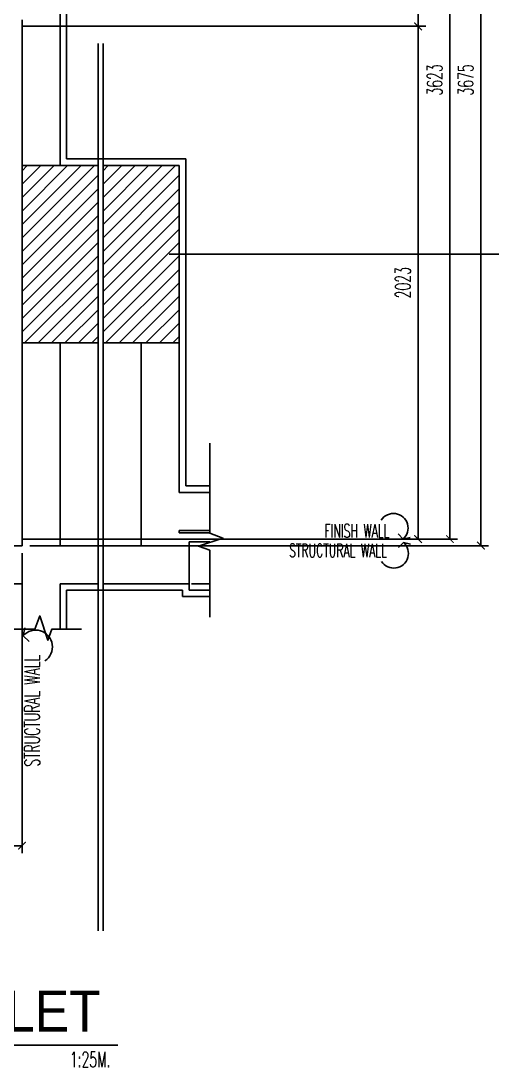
# Model space of a CAD drawing. Extents: x 417609.6 to 417638.5, y 43441 to 43460.9.
# Drawn here: x 417632.786 to 417634.646, y 43453.403 to 43457.531 of the extents above; entities that cross this region are included whole.
import ezdxf
from ezdxf.enums import TextEntityAlignment as Align

# ---------------------------------------------------------------- set-up
doc = ezdxf.new("R2010")
doc.units = 0
doc.header["$MEASUREMENT"] = 0
doc.header["$PDMODE"] = 3
doc.header["$PDSIZE"] = 0.1
doc.linetypes.add('CENTERX2', pattern=[4, 2.5, -0.5, 0.5, -0.5])
doc.linetypes.add('HIDDEN', pattern=[0.375, 0.25, -0.125])
doc.layers.get('0').update_dxf_attribs({"linetype": 'CONTINUOUS'})
doc.layers.get('DEFPOINTS').update_dxf_attribs({"linetype": 'CONTINUOUS'})
for name, color, linetype in [('2', 2, 'CONTINUOUS'), ('AXES', 11, 'CENTERX2'), ('Axisname', 6, 'CONTINUOUS'), ('COL', 2, 'CONTINUOUS'), ('DIM', 4, 'CONTINUOUS'), ('EJ', 8, 'CONTINUOUS'), ('FHC', 2, 'CONTINUOUS'), ('HAT', 8, 'CONTINUOUS'), ('Hatch', 11, 'CONTINUOUS'), ('Plaster', 7, 'CONTINUOUS'), ('TXT', 2, 'CONTINUOUS'), ('TXT1', 2, 'CONTINUOUS'), ('WALL', 6, 'CONTINUOUS')]:
    doc.layers.add(name, color=color, linetype=linetype)
doc.layers.get('EJ').off()
doc.styles.add('ROMANS', font='ROMANS.shx', dxfattribs={"width": 0.6})
doc.styles.add('TTXT', font='swisse.ttf', dxfattribs={"width": 0.6})
doc.dimstyles.new('R50', dxfattribs={"dimscale": 0, "dimtxt": 0.06, "dimasz": 0.03, "dimexe": 0.03, "dimexo": 0.03, "dimgap": 0.03, "dimtad": 1, "dimdec": 0, "dimlfac": 1000, "dimzin": 13, "dimdsep": 46, "dimtxsty": 'ROMANS', "dimblk": 'ARCHTICK', "dimcen": 0.09, "dimclrd": 4, "dimclre": 4, "dimclrt": 2, "dimadec": 0, "dimazin": 0, "dimtfac": 1, "dimtdec": 0, "dimtofl": 0, "dimtmove": 2, "dimatfit": 3, "dimldrblk": 'CLOSEDBLANK', "dimfxl": 0, "dimtolj": 1, "dimtzin": 0, "dimarcsym": 0})

# ---------------------------------------------------------------- blocks, each defined once
blk = doc.blocks.new('C11')
at = {"layer": 'HAT'}
h = blk.add_hatch(dxfattribs=at)
h.set_pattern_fill('ANSI31', color=256, scale=300, style=0)
h.set_pattern_definition([(45, (-383765.23, -62181), (-26.5165043, 26.5165043), [])])
h.paths.add_polyline_path([(-20, 350), (-20, 700), (-320, 700), (-320, 350)])
h.paths.add_polyline_path([(-320, 0), (-20, 0), (-20, 350), (-320, 350)])
h = blk.add_hatch(dxfattribs=at)
h.set_pattern_fill('ANSI31', color=256, scale=300, style=0)
h.set_pattern_definition([(45, (-383445.23, -62181), (-26.5165043, 26.5165043), [])])
h.paths.add_polyline_path([(300, 350), (300, 700), (0, 700), (0, 350)])
h.paths.add_polyline_path([(0, 0), (300, 0), (300, 350), (0, 350)])
at = {"layer": 'COL'}
for points in [[(-20, 700), (-20, 0), (-320, 0), (-320, 700)], [(300, 700), (300, 0), (0, 0), (0, 700)]]:
    blk.add_lwpolyline(points, close=True, dxfattribs=at)
blk = doc.blocks.new('_ARCHTICK')
at = {"color": 0, "linetype": 'ByBlock', "const_width": 0.15}
blk.add_lwpolyline([(-0.5, -0.5), (0.5, 0.5)], dxfattribs=at)
blk = doc.blocks.new('*D63')
at = {"layer": 'DEFPOINTS', "color": 0}
for p in [(417630.7903, 43455.4605), (417632.7903, 43455.4605), (417632.7903, 43454.2767)]:
    blk.add_point(p, dxfattribs=at)
at = {"layer": 'Hatch', "color": 4, "lineweight": -2}
for p, q in [((417630.7903, 43455.4305), (417630.7903, 43454.2467)), ((417632.7903, 43455.4305), (417632.7903, 43454.2467)), ((417630.7903, 43454.2767), (417632.7903, 43454.2767))]:
    blk.add_line(p, q, dxfattribs=at)
at = {"layer": 'Hatch', "color": 4, "lineweight": -2, "xscale": 0.03, "yscale": 0.03, "zscale": 0.03, "rotation": 180}
blk.add_blockref('_ARCHTICK', (417630.7903, 43454.2767), dxfattribs=at)
at = {"layer": 'Hatch', "color": 4, "lineweight": -2, "xscale": 0.03, "yscale": 0.03, "zscale": 0.03}
blk.add_blockref('_ARCHTICK', (417632.7903, 43454.2767), dxfattribs=at)
at = {"layer": 'Hatch', "color": 2, "insert": (417631.7903, 43454.3367), "char_height": 0.06, "attachment_point": 5, "style": 'ROMANS'}
blk.add_mtext('\\A1;2000', dxfattribs=at)
blk = doc.blocks.new('_ClosedBlank')
at = {"color": 0, "linetype": 'ByBlock', "lineweight": -2}
for p, q in [((-1, 0.17), (0, 0)), ((-1, 0.17), (-1, -0.17)), ((0, 0), (-1, -0.17))]:
    blk.add_line(p, q, dxfattribs=at)
blk = doc.blocks.new('*D64')
at = {"layer": 'DEFPOINTS', "color": 0}
for p in [(417632.7643, 43457.5095), (417634.354, 43457.5095), (417632.7643, 43455.4865)]:
    blk.add_point(p, dxfattribs=at)
at = {"layer": 'Hatch', "color": 4, "lineweight": -2}
for p, q in [((417632.7943, 43457.5095), (417634.384, 43457.5095)), ((417634.354, 43455.4865), (417634.354, 43457.5095)), ((417632.7943, 43455.4865), (417634.384, 43455.4865))]:
    blk.add_line(p, q, dxfattribs=at)
at = {"layer": 'Hatch', "color": 4, "lineweight": -2, "xscale": 0.03, "yscale": 0.03, "zscale": 0.03}
for p, rotation in [((417634.354, 43457.5095), 90), ((417634.354, 43455.4865), 270)]:
    blk.add_blockref('_ARCHTICK', p, dxfattribs=dict(at, rotation=rotation))
at = {"layer": 'Hatch', "color": 2, "insert": (417634.294, 43456.498), "char_height": 0.06, "attachment_point": 5, "rotation": 90, "style": 'ROMANS'}
blk.add_mtext('\\A1;2023', dxfattribs=at)
blk = doc.blocks.new('*D65')
at = {"layer": 'DEFPOINTS', "color": 0}
for p in [(417632.7643, 43457.7115), (417634.354, 43457.7115), (417632.7643, 43457.5095)]:
    blk.add_point(p, dxfattribs=at)
at = {"layer": 'Hatch', "color": 4, "lineweight": -2}
for p, q in [((417632.7943, 43457.7115), (417634.384, 43457.7115)), ((417634.354, 43457.5095), (417634.354, 43457.7115)), ((417632.7943, 43457.5095), (417634.384, 43457.5095))]:
    blk.add_line(p, q, dxfattribs=at)
at = {"layer": 'Hatch', "color": 4, "lineweight": -2, "xscale": 0.03, "yscale": 0.03, "zscale": 0.03}
for p, rotation in [((417634.354, 43457.7115), 90), ((417634.354, 43457.5095), 270)]:
    blk.add_blockref('_ARCHTICK', p, dxfattribs=dict(at, rotation=rotation))
at = {"layer": 'Hatch', "color": 2, "insert": (417634.294, 43457.6105), "char_height": 0.06, "attachment_point": 5, "rotation": 90, "style": 'ROMANS'}
blk.add_mtext('\\A1;202', dxfattribs=at)
blk = doc.blocks.new('*D67')
at = {"layer": 'DEFPOINTS', "color": 0}
for p in [(417632.7643, 43459.1095), (417632.7643, 43455.4865), (417634.4796, 43455.4865)]:
    blk.add_point(p, dxfattribs=at)
at = {"layer": 'Hatch', "color": 4, "lineweight": -2}
for p, q in [((417632.7943, 43459.1095), (417634.5096, 43459.1095)), ((417634.4796, 43459.1095), (417634.4796, 43455.4865)), ((417632.7943, 43455.4865), (417634.5096, 43455.4865))]:
    blk.add_line(p, q, dxfattribs=at)
at = {"layer": 'Hatch', "color": 4, "lineweight": -2, "xscale": 0.03, "yscale": 0.03, "zscale": 0.03}
for p, rotation in [((417634.4796, 43459.1095), 90), ((417634.4796, 43455.4865), 270)]:
    blk.add_blockref('_ARCHTICK', p, dxfattribs=dict(at, rotation=rotation))
at = {"layer": 'Hatch', "color": 2, "insert": (417634.4196, 43457.298), "char_height": 0.06, "attachment_point": 5, "rotation": 90, "style": 'ROMANS'}
blk.add_mtext('\\A1;3623', dxfattribs=at)
blk = doc.blocks.new('*D68')
at = {"layer": 'DEFPOINTS', "color": 0}
for p in [(417632.7903, 43459.1355), (417632.7903, 43455.4605), (417634.6019, 43455.4605)]:
    blk.add_point(p, dxfattribs=at)
at = {"layer": 'Hatch', "color": 4, "lineweight": -2}
for p, q in [((417632.8203, 43459.1355), (417634.6319, 43459.1355)), ((417634.6019, 43459.1355), (417634.6019, 43455.4605)), ((417632.8203, 43455.4605), (417634.6319, 43455.4605))]:
    blk.add_line(p, q, dxfattribs=at)
at = {"layer": 'Hatch', "color": 4, "lineweight": -2, "xscale": 0.03, "yscale": 0.03, "zscale": 0.03}
for p, rotation in [((417634.6019, 43459.1355), 90), ((417634.6019, 43455.4605), 270)]:
    blk.add_blockref('_ARCHTICK', p, dxfattribs=dict(at, rotation=rotation))
at = {"layer": 'Hatch', "color": 2, "insert": (417634.5419, 43457.298), "char_height": 0.06, "attachment_point": 5, "rotation": 90, "style": 'ROMANS'}
blk.add_mtext('\\A1;3675', dxfattribs=at)
blk = doc.blocks.new('STTRUC.WALL')
at = {"layer": 'DIM'}
blk.add_arc((-0.0435, -0.0496), 0.066, 213.1771, 48.7793, dxfattribs=at)
at = {"layer": 'WALL'}
for q in [(-0.0228, -0.0234), (0.0318, -0.0075)]:
    blk.add_line((0, 0), q, dxfattribs=at)
at = {"layer": 'TXT', "style": 'ROMANS', "width": 0.6}
blk.add_text('STRUCTURAL WALL', height=0.06, dxfattribs=at).set_placement((-0.516, -0.066))
blk = doc.blocks.new('FINISH.WALL')
at = {"layer": 'DIM'}
blk.add_arc((-0.0435, 0.0496), 0.066, 311.2207, 146.8229, dxfattribs=at)
at = {"layer": 'WALL'}
for q in [(-0.0228, 0.0234), (0.0318, 0.0075)]:
    blk.add_line((0, 0), q, dxfattribs=at)
at = {"layer": 'TXT', "style": 'ROMANS', "width": 0.6}
blk.add_text('FINISH WALL', height=0.06, dxfattribs=at).set_placement((-0.3548, 0.0066))

msp = doc.modelspace()

# ---------------------------------------------------------------- linework, layer by layer
at = {"layer": '2'}
for points in [[(417633.5314, 43455.1788), (417633.5314, 43455.4423), (417633.4874, 43455.4583), (417633.5834, 43455.4903), (417633.5314, 43455.5103), (417633.5314, 43455.8652)], [(417633.0246, 43455.1312), (417632.908, 43455.1312), (417632.892, 43455.0873), (417632.86, 43455.1832), (417632.84, 43455.1312), (417632.7031, 43455.1312)]]:
    msp.add_lwpolyline(points, dxfattribs=at)
at = {"layer": 'AXES'}
for p, q in [((417633.0903, 43453.9414), (417633.0903, 43460.4372)), ((417633.1103, 43453.9414), (417633.1103, 43460.4372)), ((417634.7292, 43456.6105), (417633.3707, 43456.6105))]:
    msp.add_line(p, q, dxfattribs=at)
at = {"layer": 'Axisname'}
msp.add_line((417631.3706, 43453.4902), (417633.1685, 43453.4902), dxfattribs=at)
at = {"layer": 'FHC', "linetype": 'ByBlock', "ltscale": 0.3}
for p, q in [((417633.4503, 43455.4755), (417633.5314, 43455.4755)), ((417633.4503, 43455.2855), (417633.4503, 43455.4755)), ((417633.5314, 43455.2855), (417633.4503, 43455.2855))]:
    msp.add_line(p, q, dxfattribs=at)
at = {"layer": 'Plaster'}
for p, q in [((417632.9663, 43459.5131), (417632.9663, 43456.9865)), ((417633.4363, 43456.9865), (417632.9663, 43456.9865)), ((417633.4363, 43456.9865), (417633.4363, 43455.6965)), ((417633.5314, 43455.6965), (417633.4363, 43455.6965)), ((417633.5314, 43455.5205), (417633.4103, 43455.5205)), ((417633.4103, 43455.5205), (417633.4103, 43455.5105)), ((417633.5314, 43455.5105), (417633.4103, 43455.5105)), ((417634.0887, 43455.4865), (417633.9263, 43455.4865)), ((417633.4243, 43455.2845), (417632.9663, 43455.2845)), ((417632.9663, 43455.2845), (417632.9663, 43455.1312)), ((417633.4243, 43455.2845), (417633.4243, 43455.2594)), ((417633.5314, 43455.2594), (417633.4243, 43455.2594))]:
    msp.add_line(p, q, dxfattribs=at)
at = {"layer": 'WALL'}
for p, q in [((417632.9403, 43459.5131), (417632.9403, 43456.9605)), ((417632.7903, 43457.5355), (417632.7903, 43456.9605)), ((417632.7903, 43456.2605), (417632.7903, 43455.4605)), ((417632.9403, 43456.2605), (417632.9403, 43455.4605)), ((417633.2603, 43456.2605), (417633.2603, 43455.4601)), ((417633.4103, 43456.2605), (417633.4103, 43455.6705)), ((417633.5314, 43455.6705), (417633.4103, 43455.6705)), ((417632.7903, 43455.4605), (417632.6403, 43455.4605)), ((417633.0903, 43455.4605), (417632.9403, 43455.4605)), ((417633.0903, 43455.4605), (417632.9403, 43455.4605)), ((417633.0903, 43455.4605), (417633.0903, 43455.3105)), ((417633.1103, 43455.4601), (417633.1103, 43455.3105)), ((417633.2603, 43455.4601), (417633.1103, 43455.4601)), ((417632.7903, 43455.3105), (417632.6403, 43455.3105)), ((417632.7903, 43455.3105), (417632.7903, 43455.1312)), ((417632.9403, 43455.1312), (417632.9403, 43455.3105)), ((417633.0903, 43455.3105), (417632.9403, 43455.3105)), ((417633.4503, 43455.3105), (417633.1103, 43455.3105))]:
    msp.add_line(p, q, dxfattribs=at)
at = {"layer": 'WALL', "color": 250, "linetype": 'HIDDEN', "ltscale": 0.25}
msp.add_line((417633.5314, 43455.3105), (417633.4598, 43455.3105), dxfattribs=at)

# ---------------------------------------------------------------- block references
at = {"layer": 'EJ', "color": 2, "linetype": 'ByBlock', "xscale": 0.001000000047497451, "yscale": 0.0009999999892897904, "zscale": 0.001}
msp.add_blockref('C11', (417633.1103, 43456.2605), dxfattribs=at)
at = {"layer": 'WALL', "extrusion": (0, 0, -1), "xscale": -0.875, "yscale": 0.875, "zscale": -0.875}
for name, p in [('FINISH.WALL', (-417634.2947, 43455.4865)), ('STTRUC.WALL', (-417634.2961, 43455.4731))]:
    msp.add_blockref(name, p, dxfattribs=at)
at = {"layer": 'WALL', "extrusion": (0, 0, -1), "xscale": -1, "zscale": -1, "rotation": 270}
msp.add_blockref('STTRUC.WALL', (-417632.7943, 43455.1048), dxfattribs=at)

# ---------------------------------------------------------------- texts
at = {"layer": 'TXT', "style": 'ROMANS', "width": 0.6}
msp.add_text('1:25M.', height=0.06, dxfattribs=at).set_placement((417632.9786, 43453.4033))
at = {"layer": 'TXT1', "color": 6, "style": 'TTXT', "width": 0.9}
msp.add_text(' PLAN OF TOILET ', height=0.162094, dxfattribs=at).set_placement((417632.2796, 43453.6244), align=Align.MIDDLE_CENTER)

# ---------------------------------------------------------------- dimensions: what is measured, and where the dimension line sits
at = {"layer": 'Hatch'}
for base, p1, p2, picture, middle in [((417634.6019, 43455.4605), (417632.7903, 43459.1355), (417632.7903, 43455.4605), '*D68', (417634.5419, 43457.298)), ((417634.4796, 43455.4865), (417632.7643, 43459.1095), (417632.7643, 43455.4865), '*D67', (417634.4196, 43457.298)), ((417634.354, 43457.7115), (417632.7643, 43457.5095), (417632.7643, 43457.7115), '*D65', (417634.294, 43457.6105)), ((417634.354, 43457.5095), (417632.7643, 43455.4865), (417632.7643, 43457.5095), '*D64', (417634.294, 43456.498))]:
    dim = msp.add_linear_dim(base=base, p1=p1, p2=p2, angle=90, dimstyle='R50', override={"dimscale": 1}, dxfattribs=at)
    dim.commit()
    dim.dimension.update_dxf_attribs({"geometry": picture, "text_midpoint": middle})
dim = msp.add_linear_dim(base=(417632.7903, 43454.2767), p1=(417630.7903, 43455.4605), p2=(417632.7903, 43455.4605), dimstyle='R50', override={"dimscale": 1}, dxfattribs=at)
dim.commit()
dim.dimension.update_dxf_attribs({"geometry": '*D63', "text_midpoint": (417631.7903, 43454.3367)})

doc.saveas('drawing.dxf')
